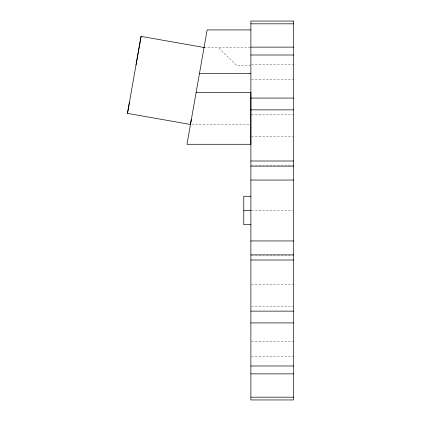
<?xml version="1.0" encoding="UTF-8"?>
<svg xmlns="http://www.w3.org/2000/svg" width="421" height="421" viewBox="0 0 421 421"><rect width="100%" height="100%" fill="white"/><g stroke="black" fill="none" stroke-linecap="round" stroke-linejoin="round"><path stroke-width="0.32" stroke-dasharray="2.1 1.58" d="M204.048 47.494L250.879 47.494M251.537 64.834L293.521 64.834M250.879 65.45L236.67 65.45L218.262 47.494M251.537 79.658L293.521 79.658M251.537 114.854L293.521 114.854M191.776 124.479L250.227 124.479M251.537 136.588L292.863 136.588M251.537 165.137L293.521 165.137M251.537 210.5L292.863 210.5M251.537 255.863L293.521 255.863M251.537 284.412L293.521 284.412M251.537 306.146L293.521 306.146M251.537 341.342L293.521 341.342M251.537 356.166L293.521 356.166"/><path stroke-width="0.63" d="M129.468 102.093L127.479 113.37L190.466 124.479L191.376 119.322M136.025 64.913L141.061 36.385L204.048 47.494L203.99 47.826L204.048 47.494M127.479 113.37L141.061 36.385M250.879 23.818L293.521 23.818M250.879 29.912L207.153 29.912L186.971 144.287L250.879 144.287L250.879 92.352L196.133 92.352M250.879 47.126L293.521 47.126M250.879 55.009L293.521 55.009M199.491 73.312L250.879 73.312M250.879 98.072L293.521 98.072M250.879 109.87L293.521 109.87M250.879 160.996L293.521 160.996M250.879 166.132L293.521 166.132M250.879 180.051L293.521 180.051M250.879 196.286L243.775 196.286L243.775 224.714L250.879 224.714M243.775 210.5L250.879 210.5M250.879 240.949L293.521 240.949M250.879 254.868L293.521 254.868M250.879 260.004L293.521 260.004M250.879 311.13L293.521 311.13M250.879 322.928L293.521 322.928M250.879 365.991L293.521 365.991M250.879 373.874L293.521 373.874M250.879 397.182L293.521 397.182M293.521 21.05L250.879 21.05L250.879 399.95L293.521 399.95L293.521 21.05"/></g></svg>
